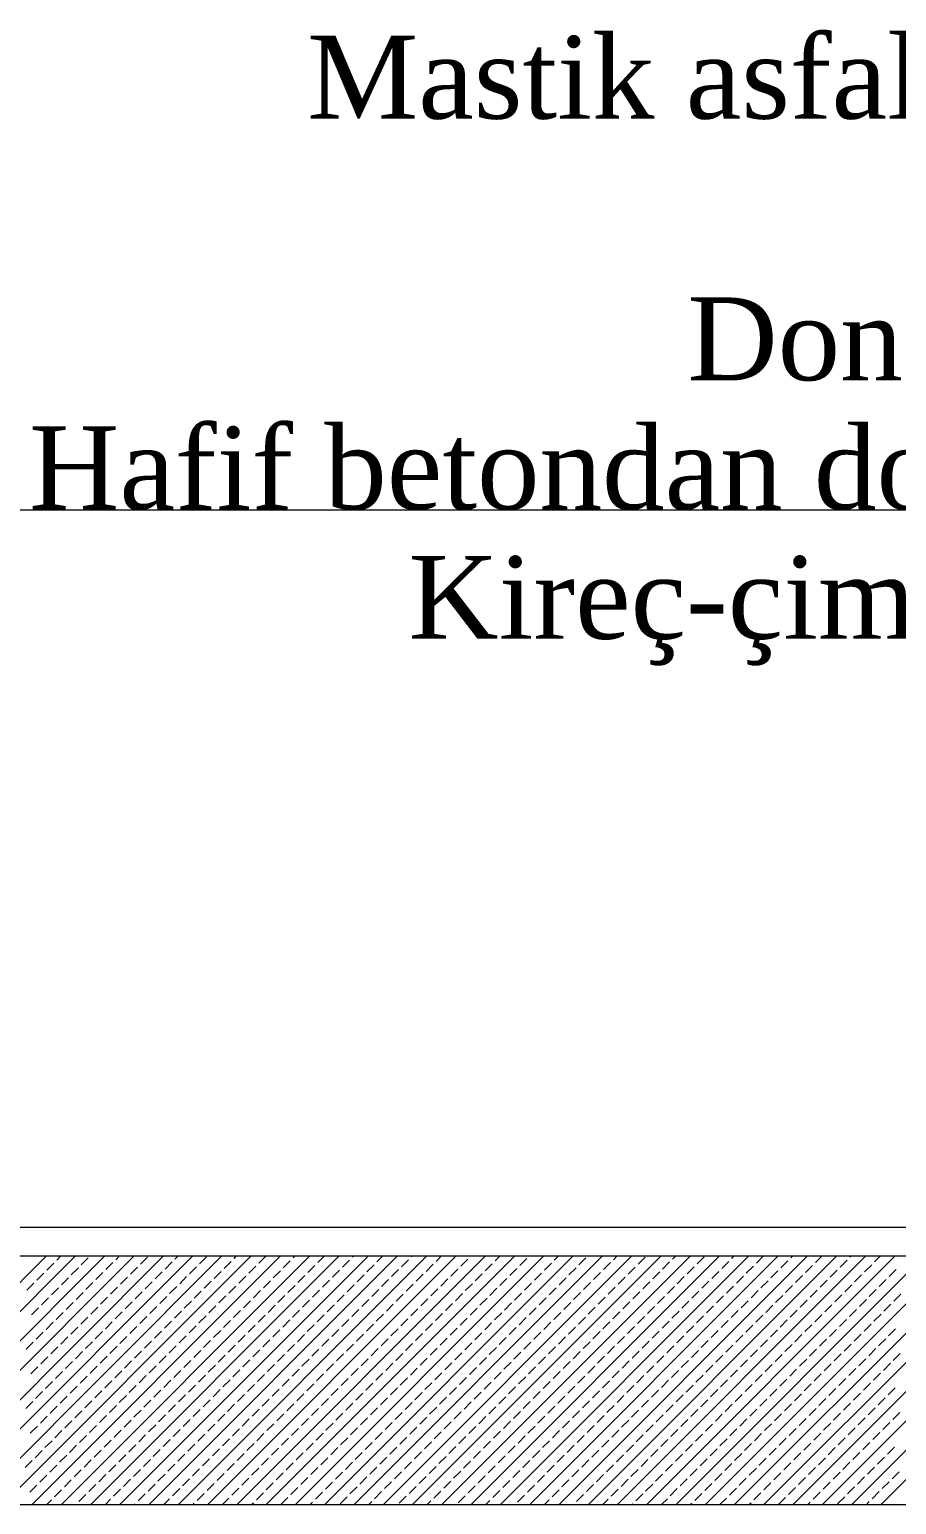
# Model space of a CAD drawing. Header units: millimetres. Extents: x -16104 to 67872, y -88009 to 12107.
# Drawn here: x 45083.4 to 45188.2, y 11396.1 to 11574.1 of the extents above; entities that cross this region are included whole.
import ezdxf

# ---------------------------------------------------------------- set-up
doc = ezdxf.new("R2010")
doc.units = ezdxf.units.MM
doc.layers.add('TARAMA', color=8, linetype='Continuous', lineweight=15)
doc.styles.add('ÖLÇÜ', font='times.ttf', dxfattribs={"height": 15})

msp = doc.modelspace()

# ---------------------------------------------------------------- linework, layer by layer
at = {"layer": 'TARAMA'}
for p, q in [((45450.95, 11516.09), (44946.45, 11516.09)), ((44927.62, 11429.57), (45378.43, 11429.57)), ((44927.62, 11429.57), (45326.42, 11429.57)), ((44511.45, 11426.09), (45575.95, 11426.09)), ((45055.48, 11396.09), (45085.48, 11426.09)), ((45059.01, 11396.09), (45089.01, 11426.09)), ((45062.55, 11396.09), (45092.55, 11426.09)), ((45066.08, 11396.09), (45096.08, 11426.09)), ((45069.62, 11396.09), (45099.62, 11426.09)), ((45073.15, 11396.09), (45103.15, 11426.09)), ((45076.69, 11396.09), (45106.69, 11426.09)), ((45080.22, 11396.09), (45110.22, 11426.09)), ((45083.76, 11396.09), (45113.76, 11426.09)), ((45085.52, 11424.37), (45086.37, 11425.22)), ((45086.73, 11425.57), (45087.24, 11426.09)), ((45087.3, 11396.09), (45117.3, 11426.09)), ((45089.7, 11425.01), (45090.54, 11425.86)), ((45090.83, 11396.09), (45120.83, 11426.09)), ((45092.67, 11424.44), (45093.51, 11425.29)), ((45093.87, 11425.64), (45094.31, 11426.09)), ((45094.37, 11396.09), (45124.37, 11426.09)), ((45096.84, 11425.08), (45097.69, 11425.93)), ((45097.9, 11396.09), (45127.9, 11426.09)), ((45099.81, 11424.51), (45100.66, 11425.36)), ((45101.01, 11425.71), (45101.38, 11426.09)), ((45101.44, 11396.09), (45131.44, 11426.09)), ((45103.98, 11425.15), (45104.83, 11426)), ((45104.97, 11396.09), (45134.97, 11426.09)), ((45106.95, 11424.58), (45107.8, 11425.43)), ((45108.15, 11425.78), (45108.45, 11426.09)), ((45108.51, 11396.09), (45138.51, 11426.09)), ((45109.92, 11424.02), (45110.77, 11424.87)), ((45111.12, 11425.22), (45111.97, 11426.07)), ((45112.04, 11396.09), (45142.04, 11426.09)), ((45114.09, 11424.65), (45114.94, 11425.5)), ((45115.29, 11425.86), (45115.53, 11426.09)), ((45115.58, 11396.09), (45145.58, 11426.09)), ((45117.06, 11424.09), (45117.91, 11424.94)), ((45118.26, 11425.29), (45119.06, 11426.09)), ((45119.12, 11396.09), (45149.12, 11426.09)), ((45121.23, 11424.72), (45122.08, 11425.57)), ((45122.44, 11425.93), (45122.6, 11426.09)), ((45122.65, 11396.09), (45152.65, 11426.09)), ((45124.2, 11424.16), (45125.05, 11425.01)), ((45125.4, 11425.36), (45126.13, 11426.09)), ((45126.19, 11396.09), (45156.19, 11426.09)), ((45128.37, 11424.79), (45129.22, 11425.64)), ((45129.58, 11426), (45129.67, 11426.09)), ((45129.72, 11396.09), (45159.72, 11426.09)), ((45131.34, 11424.23), (45132.19, 11425.08)), ((45132.55, 11425.43), (45133.2, 11426.09)), ((45133.26, 11396.09), (45163.26, 11426.09)), ((45135.52, 11424.87), (45136.37, 11425.71)), ((45136.72, 11426.07), (45136.74, 11426.09)), ((45136.79, 11396.09), (45166.79, 11426.09)), ((45138.49, 11424.3), (45139.33, 11425.15)), ((45139.69, 11425.5), (45140.27, 11426.09)), ((45140.33, 11396.09), (45170.33, 11426.09)), ((45142.66, 11424.94), (45143.51, 11425.78)), ((45143.86, 11396.09), (45173.86, 11426.09)), ((45145.63, 11424.37), (45146.48, 11425.22)), ((45146.83, 11425.57), (45147.35, 11426.09)), ((45147.4, 11396.09), (45177.4, 11426.09)), ((45149.8, 11425.01), (45150.65, 11425.86)), ((45150.94, 11396.09), (45180.94, 11426.09)), ((45152.77, 11424.44), (45153.62, 11425.29)), ((45153.97, 11425.64), (45154.42, 11426.09)), ((45154.47, 11396.09), (45184.47, 11426.09)), ((45156.94, 11425.08), (45157.79, 11425.93)), ((45158.01, 11396.09), (45188.01, 11426.09)), ((45159.91, 11424.51), (45160.76, 11425.36)), ((45161.11, 11425.71), (45161.49, 11426.09)), ((45161.54, 11396.09), (45191.54, 11426.09)), ((45164.08, 11425.15), (45164.93, 11426)), ((45165.08, 11396.09), (45195.08, 11426.09)), ((45167.05, 11424.58), (45167.9, 11425.43)), ((45168.26, 11425.78), (45168.56, 11426.09)), ((45168.61, 11396.09), (45198.61, 11426.09)), ((45170.02, 11424.02), (45170.87, 11424.87)), ((45171.23, 11425.22), (45172.07, 11426.07)), ((45172.15, 11396.09), (45202.15, 11426.09)), ((45174.2, 11424.65), (45175.04, 11425.5)), ((45175.4, 11425.86), (45175.63, 11426.09)), ((45175.68, 11396.09), (45205.68, 11426.09)), ((45177.17, 11424.09), (45178.01, 11424.94)), ((45178.37, 11425.29), (45179.17, 11426.09)), ((45179.22, 11396.09), (45209.22, 11426.09)), ((45181.34, 11424.72), (45182.19, 11425.57)), ((45182.54, 11425.93), (45182.7, 11426.09)), ((45182.76, 11396.09), (45212.76, 11426.09)), ((45184.31, 11424.16), (45185.16, 11425.01)), ((45185.51, 11425.36), (45186.24, 11426.09)), ((45186.29, 11396.09), (45216.29, 11426.09)), ((45084.32, 11423.17), (45085.17, 11424.02)), ((45087.29, 11422.6), (45088.14, 11423.45)), ((45088.49, 11423.8), (45089.34, 11424.65)), ((45091.46, 11423.24), (45092.31, 11424.09)), ((45094.43, 11422.67), (45095.28, 11423.52)), ((45095.64, 11423.88), (45096.48, 11424.72)), ((45098.61, 11423.31), (45099.45, 11424.16)), ((45101.58, 11422.74), (45102.42, 11423.59)), ((45102.78, 11423.95), (45103.63, 11424.79)), ((45105.75, 11423.38), (45106.6, 11424.23)), ((45108.72, 11422.81), (45109.57, 11423.66)), ((45111.69, 11422.25), (45112.54, 11423.1)), ((45112.89, 11423.45), (45113.74, 11424.3)), ((45115.86, 11422.89), (45116.71, 11423.73)), ((45118.83, 11422.32), (45119.68, 11423.17)), ((45120.03, 11423.52), (45120.88, 11424.37)), ((45123, 11422.96), (45123.85, 11423.8)), ((45125.97, 11422.39), (45126.82, 11423.24)), ((45127.17, 11423.59), (45128.02, 11424.44)), ((45130.14, 11423.03), (45130.99, 11423.88)), ((45133.11, 11422.46), (45133.96, 11423.31)), ((45134.31, 11423.66), (45135.16, 11424.51)), ((45137.28, 11423.1), (45138.13, 11423.95)), ((45140.25, 11422.53), (45141.1, 11423.38)), ((45141.46, 11423.73), (45142.3, 11424.58)), ((45144.43, 11423.17), (45145.27, 11424.02)), ((45147.4, 11422.6), (45148.24, 11423.45)), ((45148.6, 11423.8), (45149.45, 11424.65)), ((45151.57, 11423.24), (45152.42, 11424.09)), ((45154.54, 11422.67), (45155.39, 11423.52)), ((45155.74, 11423.88), (45156.59, 11424.72)), ((45158.71, 11423.31), (45159.56, 11424.16)), ((45161.68, 11422.74), (45162.53, 11423.59)), ((45162.88, 11423.95), (45163.73, 11424.79)), ((45165.85, 11423.38), (45166.7, 11424.23)), ((45168.82, 11422.81), (45169.67, 11423.66)), ((45171.79, 11422.25), (45172.64, 11423.1)), ((45172.99, 11423.45), (45173.84, 11424.3)), ((45175.96, 11422.89), (45176.81, 11423.73)), ((45178.93, 11422.32), (45179.78, 11423.17)), ((45180.14, 11423.52), (45180.98, 11424.37)), ((45183.1, 11422.96), (45183.95, 11423.8)), ((45186.07, 11422.39), (45186.92, 11423.24)), ((45187.28, 11423.59), (45188.13, 11424.44)), ((45083.12, 11421.97), (45083.97, 11422.81)), ((45086.09, 11421.4), (45086.94, 11422.25)), ((45089.06, 11420.83), (45089.91, 11421.68)), ((45090.26, 11422.04), (45091.11, 11422.89)), ((45093.23, 11421.47), (45094.08, 11422.32)), ((45096.2, 11420.91), (45097.05, 11421.75)), ((45097.4, 11422.11), (45098.25, 11422.96)), ((45100.37, 11421.54), (45101.22, 11422.39)), ((45103.34, 11420.98), (45104.19, 11421.82)), ((45104.55, 11422.18), (45105.39, 11423.03)), ((45106.31, 11420.41), (45107.16, 11421.26)), ((45107.52, 11421.61), (45108.36, 11422.46)), ((45110.48, 11421.05), (45111.33, 11421.9)), ((45113.45, 11420.48), (45114.3, 11421.33)), ((45114.66, 11421.68), (45115.51, 11422.53)), ((45117.63, 11421.12), (45118.48, 11421.97)), ((45120.6, 11420.55), (45121.45, 11421.4)), ((45121.8, 11421.75), (45122.65, 11422.6)), ((45124.77, 11421.19), (45125.62, 11422.04)), ((45127.74, 11420.62), (45128.59, 11421.47)), ((45128.94, 11421.82), (45129.79, 11422.67)), ((45131.91, 11421.26), (45132.76, 11422.11)), ((45134.88, 11420.69), (45135.73, 11421.54)), ((45136.08, 11421.9), (45136.93, 11422.74)), ((45139.05, 11421.33), (45139.9, 11422.18)), ((45142.02, 11420.76), (45142.87, 11421.61)), ((45143.22, 11421.97), (45144.07, 11422.81)), ((45146.19, 11421.4), (45147.04, 11422.25)), ((45149.16, 11420.83), (45150.01, 11421.68)), ((45150.37, 11422.04), (45151.21, 11422.89)), ((45153.34, 11421.47), (45154.18, 11422.32)), ((45156.31, 11420.91), (45157.15, 11421.75)), ((45157.51, 11422.11), (45158.36, 11422.96)), ((45160.48, 11421.54), (45161.33, 11422.39)), ((45163.45, 11420.98), (45164.3, 11421.82)), ((45164.65, 11422.18), (45165.5, 11423.03)), ((45166.42, 11420.41), (45167.27, 11421.26)), ((45167.62, 11421.61), (45168.47, 11422.46)), ((45170.59, 11421.05), (45171.44, 11421.9)), ((45173.56, 11420.48), (45174.41, 11421.33)), ((45174.76, 11421.68), (45175.61, 11422.53)), ((45177.73, 11421.12), (45178.58, 11421.97)), ((45180.7, 11420.55), (45181.55, 11421.4)), ((45181.9, 11421.75), (45182.75, 11422.6)), ((45184.87, 11421.19), (45185.72, 11422.04)), ((45187.84, 11420.62), (45188.69, 11421.47)), ((45083.69, 11419), (45084.53, 11419.84)), ((45084.89, 11420.2), (45085.74, 11421.05)), ((45087.86, 11419.63), (45088.71, 11420.48)), ((45090.83, 11419.07), (45091.68, 11419.92)), ((45092.03, 11420.27), (45092.88, 11421.12)), ((45095, 11419.7), (45095.85, 11420.55)), ((45097.97, 11419.14), (45098.82, 11419.99)), ((45099.17, 11420.34), (45100.02, 11421.19)), ((45102.14, 11419.77), (45102.99, 11420.62)), ((45105.11, 11419.21), (45105.96, 11420.06)), ((45108.08, 11418.64), (45108.93, 11419.49)), ((45109.28, 11419.84), (45110.13, 11420.69)), ((45112.25, 11419.28), (45113.1, 11420.13)), ((45115.22, 11418.71), (45116.07, 11419.56)), ((45116.42, 11419.92), (45117.27, 11420.76)), ((45119.39, 11419.35), (45120.24, 11420.2)), ((45122.36, 11418.78), (45123.21, 11419.63)), ((45123.57, 11419.99), (45124.41, 11420.83)), ((45126.54, 11419.42), (45127.38, 11420.27)), ((45129.51, 11418.85), (45130.35, 11419.7)), ((45130.71, 11420.06), (45131.56, 11420.91)), ((45133.68, 11419.49), (45134.53, 11420.34)), ((45136.65, 11418.93), (45137.5, 11419.77)), ((45137.85, 11420.13), (45138.7, 11420.98)), ((45140.82, 11419.56), (45141.67, 11420.41)), ((45143.79, 11419), (45144.64, 11419.84)), ((45144.99, 11420.2), (45145.84, 11421.05)), ((45147.96, 11419.63), (45148.81, 11420.48)), ((45150.93, 11419.07), (45151.78, 11419.92)), ((45152.13, 11420.27), (45152.98, 11421.12)), ((45155.1, 11419.7), (45155.95, 11420.55)), ((45158.07, 11419.14), (45158.92, 11419.99)), ((45159.28, 11420.34), (45160.12, 11421.19)), ((45162.25, 11419.77), (45163.09, 11420.62)), ((45165.22, 11419.21), (45166.06, 11420.06)), ((45168.18, 11418.64), (45169.03, 11419.49)), ((45169.39, 11419.84), (45170.24, 11420.69)), ((45172.36, 11419.28), (45173.21, 11420.13)), ((45175.33, 11418.71), (45176.18, 11419.56)), ((45176.53, 11419.92), (45177.38, 11420.76)), ((45179.5, 11419.35), (45180.35, 11420.2)), ((45182.47, 11418.78), (45183.32, 11419.63)), ((45183.67, 11419.99), (45184.52, 11420.83)), ((45186.64, 11419.42), (45187.49, 11420.27)), ((45085.45, 11417.23), (45086.3, 11418.08)), ((45086.66, 11418.43), (45087.5, 11419.28)), ((45089.63, 11417.87), (45090.47, 11418.71)), ((45092.6, 11417.3), (45093.44, 11418.15)), ((45093.8, 11418.5), (45094.65, 11419.35)), ((45096.77, 11417.94), (45097.62, 11418.78)), ((45099.74, 11417.37), (45100.59, 11418.22)), ((45100.94, 11418.57), (45101.79, 11419.42)), ((45103.91, 11418.01), (45104.76, 11418.85)), ((45106.88, 11417.44), (45107.73, 11418.29)), ((45109.85, 11416.88), (45110.7, 11417.72)), ((45111.05, 11418.08), (45111.9, 11418.93)), ((45114.02, 11417.51), (45114.87, 11418.36)), ((45116.99, 11416.95), (45117.84, 11417.79)), ((45118.19, 11418.15), (45119.04, 11419)), ((45121.16, 11417.58), (45122.01, 11418.43)), ((45124.13, 11417.02), (45124.98, 11417.87)), ((45125.33, 11418.22), (45126.18, 11419.07)), ((45128.3, 11417.65), (45129.15, 11418.5)), ((45131.27, 11417.09), (45132.12, 11417.94)), ((45132.48, 11418.29), (45133.32, 11419.14)), ((45135.45, 11417.72), (45136.29, 11418.57)), ((45138.42, 11417.16), (45139.26, 11418.01)), ((45139.62, 11418.36), (45140.47, 11419.21)), ((45142.59, 11417.79), (45143.44, 11418.64)), ((45145.56, 11417.23), (45146.41, 11418.08)), ((45146.76, 11418.43), (45147.61, 11419.28)), ((45149.73, 11417.87), (45150.58, 11418.71)), ((45152.7, 11417.3), (45153.55, 11418.15)), ((45153.9, 11418.5), (45154.75, 11419.35)), ((45156.87, 11417.94), (45157.72, 11418.78)), ((45159.84, 11417.37), (45160.69, 11418.22)), ((45161.04, 11418.57), (45161.89, 11419.42)), ((45164.01, 11418.01), (45164.86, 11418.85)), ((45166.98, 11417.44), (45167.83, 11418.29)), ((45169.95, 11416.88), (45170.8, 11417.72)), ((45171.15, 11418.08), (45172, 11418.93)), ((45174.12, 11417.51), (45174.97, 11418.36)), ((45177.09, 11416.95), (45177.94, 11417.79)), ((45178.3, 11418.15), (45179.15, 11419)), ((45181.27, 11417.58), (45182.11, 11418.43)), ((45184.24, 11417.02), (45185.08, 11417.87)), ((45185.44, 11418.22), (45186.29, 11419.07)), ((45084.25, 11416.03), (45085.1, 11416.88)), ((45087.22, 11415.46), (45088.07, 11416.31)), ((45088.42, 11416.66), (45089.27, 11417.51)), ((45091.39, 11416.1), (45092.24, 11416.95)), ((45094.36, 11415.53), (45095.21, 11416.38)), ((45095.57, 11416.73), (45096.41, 11417.58)), ((45098.53, 11416.17), (45099.38, 11417.02)), ((45101.5, 11415.6), (45102.35, 11416.45)), ((45102.71, 11416.8), (45103.56, 11417.65)), ((45105.68, 11416.24), (45106.53, 11417.09)), ((45108.65, 11415.67), (45109.5, 11416.52)), ((45111.62, 11415.11), (45112.46, 11415.96)), ((45112.82, 11416.31), (45113.67, 11417.16)), ((45115.79, 11415.74), (45116.64, 11416.59)), ((45118.76, 11415.18), (45119.61, 11416.03)), ((45119.96, 11416.38), (45120.81, 11417.23)), ((45122.93, 11415.81), (45123.78, 11416.66)), ((45125.9, 11415.25), (45126.75, 11416.1)), ((45127.1, 11416.45), (45127.95, 11417.3)), ((45130.07, 11415.89), (45130.92, 11416.73)), ((45133.04, 11415.32), (45133.89, 11416.17)), ((45134.24, 11416.52), (45135.09, 11417.37)), ((45137.21, 11415.96), (45138.06, 11416.8)), ((45140.18, 11415.39), (45141.03, 11416.24)), ((45141.39, 11416.59), (45142.23, 11417.44)), ((45144.36, 11416.03), (45145.2, 11416.88)), ((45147.33, 11415.46), (45148.17, 11416.31)), ((45148.53, 11416.66), (45149.38, 11417.51)), ((45151.5, 11416.1), (45152.35, 11416.95)), ((45154.47, 11415.53), (45155.32, 11416.38)), ((45155.67, 11416.73), (45156.52, 11417.58)), ((45158.64, 11416.17), (45159.49, 11417.02)), ((45161.61, 11415.6), (45162.46, 11416.45)), ((45162.81, 11416.8), (45163.66, 11417.65)), ((45165.78, 11416.24), (45166.63, 11417.09)), ((45168.75, 11415.67), (45169.6, 11416.52)), ((45171.72, 11415.11), (45172.57, 11415.96)), ((45172.92, 11416.31), (45173.77, 11417.16)), ((45175.89, 11415.74), (45176.74, 11416.59)), ((45178.86, 11415.18), (45179.71, 11416.03)), ((45180.06, 11416.38), (45180.91, 11417.23)), ((45183.03, 11415.81), (45183.88, 11416.66)), ((45186, 11415.25), (45186.85, 11416.1)), ((45187.21, 11416.45), (45188.05, 11417.3)), ((45083.05, 11414.82), (45083.9, 11415.67)), ((45086.02, 11414.26), (45086.87, 11415.11)), ((45088.99, 11413.69), (45089.84, 11414.54)), ((45090.19, 11414.9), (45091.04, 11415.74)), ((45093.16, 11414.33), (45094.01, 11415.18)), ((45096.13, 11413.76), (45096.98, 11414.61)), ((45097.33, 11414.97), (45098.18, 11415.81)), ((45100.3, 11414.4), (45101.15, 11415.25)), ((45103.27, 11413.83), (45104.12, 11414.68)), ((45104.47, 11415.04), (45105.32, 11415.89)), ((45107.44, 11414.47), (45108.29, 11415.32)), ((45110.41, 11413.91), (45111.26, 11414.75)), ((45113.38, 11413.34), (45114.23, 11414.19)), ((45114.59, 11414.54), (45115.43, 11415.39)), ((45117.56, 11413.98), (45118.4, 11414.82)), ((45120.53, 11413.41), (45121.37, 11414.26)), ((45121.73, 11414.61), (45122.58, 11415.46)), ((45124.7, 11414.05), (45125.55, 11414.9)), ((45127.67, 11413.48), (45128.52, 11414.33)), ((45128.87, 11414.68), (45129.72, 11415.53)), ((45131.84, 11414.12), (45132.69, 11414.97)), ((45134.81, 11413.55), (45135.66, 11414.4)), ((45136.01, 11414.75), (45136.86, 11415.6)), ((45138.98, 11414.19), (45139.83, 11415.04)), ((45141.95, 11413.62), (45142.8, 11414.47)), ((45143.15, 11414.82), (45144, 11415.67)), ((45146.12, 11414.26), (45146.97, 11415.11)), ((45149.09, 11413.69), (45149.94, 11414.54)), ((45150.3, 11414.9), (45151.14, 11415.74)), ((45153.26, 11414.33), (45154.11, 11415.18)), ((45156.23, 11413.76), (45157.08, 11414.61)), ((45157.44, 11414.97), (45158.29, 11415.81)), ((45160.41, 11414.4), (45161.26, 11415.25)), ((45163.38, 11413.83), (45164.23, 11414.68)), ((45164.58, 11415.04), (45165.43, 11415.89)), ((45167.55, 11414.47), (45168.4, 11415.32)), ((45170.52, 11413.91), (45171.37, 11414.75)), ((45173.49, 11413.34), (45174.34, 11414.19)), ((45174.69, 11414.54), (45175.54, 11415.39)), ((45177.66, 11413.98), (45178.51, 11414.82)), ((45180.63, 11413.41), (45181.48, 11414.26)), ((45181.83, 11414.61), (45182.68, 11415.46)), ((45184.8, 11414.05), (45185.65, 11414.9)), ((45187.77, 11413.48), (45188.62, 11414.33)), ((45083.61, 11411.85), (45084.46, 11412.7)), ((45084.82, 11413.06), (45085.67, 11413.91)), ((45087.79, 11412.49), (45088.64, 11413.34)), ((45090.76, 11411.93), (45091.61, 11412.77)), ((45091.96, 11413.13), (45092.81, 11413.98)), ((45094.93, 11412.56), (45095.78, 11413.41)), ((45097.9, 11412), (45098.75, 11412.84)), ((45099.1, 11413.2), (45099.95, 11414.05)), ((45102.07, 11412.63), (45102.92, 11413.48)), ((45105.04, 11412.07), (45105.89, 11412.92)), ((45106.24, 11413.27), (45107.09, 11414.12)), ((45109.21, 11412.7), (45110.06, 11413.55)), ((45112.18, 11412.14), (45113.03, 11412.99)), ((45115.15, 11411.57), (45116, 11412.42)), ((45116.35, 11412.77), (45117.2, 11413.62)), ((45119.32, 11412.21), (45120.17, 11413.06)), ((45122.29, 11411.64), (45123.14, 11412.49)), ((45123.5, 11412.84), (45124.34, 11413.69)), ((45126.47, 11412.28), (45127.31, 11413.13)), ((45129.44, 11411.71), (45130.28, 11412.56)), ((45130.64, 11412.92), (45131.49, 11413.76)), ((45133.61, 11412.35), (45134.46, 11413.2)), ((45136.58, 11411.78), (45137.43, 11412.63)), ((45137.78, 11412.99), (45138.63, 11413.83)), ((45140.75, 11412.42), (45141.6, 11413.27)), ((45143.72, 11411.85), (45144.57, 11412.7)), ((45144.92, 11413.06), (45145.77, 11413.91)), ((45147.89, 11412.49), (45148.74, 11413.34)), ((45150.86, 11411.93), (45151.71, 11412.77)), ((45152.06, 11413.13), (45152.91, 11413.98)), ((45155.03, 11412.56), (45155.88, 11413.41)), ((45158, 11412), (45158.85, 11412.84)), ((45159.2, 11413.2), (45160.05, 11414.05)), ((45162.17, 11412.63), (45163.02, 11413.48)), ((45165.14, 11412.07), (45165.99, 11412.92)), ((45166.35, 11413.27), (45167.19, 11414.12)), ((45169.32, 11412.7), (45170.16, 11413.55)), ((45172.29, 11412.14), (45173.13, 11412.99)), ((45175.26, 11411.57), (45176.1, 11412.42)), ((45176.46, 11412.77), (45177.31, 11413.62)), ((45179.43, 11412.21), (45180.28, 11413.06)), ((45182.4, 11411.64), (45183.25, 11412.49)), ((45183.6, 11412.84), (45184.45, 11413.69)), ((45186.57, 11412.28), (45187.42, 11413.13)), ((45085.38, 11410.09), (45086.23, 11410.94)), ((45086.58, 11411.29), (45087.43, 11412.14)), ((45089.55, 11410.72), (45090.4, 11411.57)), ((45092.52, 11410.16), (45093.37, 11411.01)), ((45093.73, 11411.36), (45094.58, 11412.21)), ((45096.7, 11410.79), (45097.54, 11411.64)), ((45099.67, 11410.23), (45100.51, 11411.08)), ((45100.87, 11411.43), (45101.72, 11412.28)), ((45103.84, 11410.86), (45104.69, 11411.71)), ((45106.81, 11410.3), (45107.66, 11411.15)), ((45108.01, 11411.5), (45108.86, 11412.35)), ((45109.78, 11409.73), (45110.63, 11410.58)), ((45110.98, 11410.94), (45111.83, 11411.78)), ((45113.95, 11410.37), (45114.8, 11411.22)), ((45116.92, 11409.8), (45117.77, 11410.65)), ((45118.12, 11411.01), (45118.97, 11411.85)), ((45121.09, 11410.44), (45121.94, 11411.29)), ((45124.06, 11409.87), (45124.91, 11410.72)), ((45125.26, 11411.08), (45126.11, 11411.93)), ((45128.23, 11410.51), (45129.08, 11411.36)), ((45131.2, 11409.95), (45132.05, 11410.79)), ((45132.41, 11411.15), (45133.25, 11412)), ((45135.38, 11410.58), (45136.22, 11411.43)), ((45138.34, 11410.02), (45139.19, 11410.86)), ((45139.55, 11411.22), (45140.4, 11412.07)), ((45142.52, 11410.65), (45143.37, 11411.5)), ((45145.49, 11410.09), (45146.34, 11410.94)), ((45146.69, 11411.29), (45147.54, 11412.14)), ((45149.66, 11410.72), (45150.51, 11411.57)), ((45152.63, 11410.16), (45153.48, 11411.01)), ((45153.83, 11411.36), (45154.68, 11412.21)), ((45156.8, 11410.79), (45157.65, 11411.64)), ((45159.77, 11410.23), (45160.62, 11411.08)), ((45160.97, 11411.43), (45161.82, 11412.28)), ((45163.94, 11410.86), (45164.79, 11411.71)), ((45166.91, 11410.3), (45167.76, 11411.15)), ((45168.11, 11411.5), (45168.96, 11412.35)), ((45169.88, 11409.73), (45170.73, 11410.58)), ((45171.08, 11410.94), (45171.93, 11411.78)), ((45174.05, 11410.37), (45174.9, 11411.22)), ((45177.02, 11409.8), (45177.87, 11410.65)), ((45178.23, 11411.01), (45179.07, 11411.85)), ((45181.2, 11410.44), (45182.04, 11411.29)), ((45184.17, 11409.87), (45185.01, 11410.72)), ((45185.37, 11411.08), (45186.22, 11411.93)), ((45084.18, 11408.88), (45085.03, 11409.73)), ((45087.15, 11408.32), (45088, 11409.17)), ((45088.35, 11409.52), (45089.2, 11410.37)), ((45091.32, 11408.96), (45092.17, 11409.8)), ((45094.29, 11408.39), (45095.14, 11409.24)), ((45095.49, 11409.59), (45096.34, 11410.44)), ((45098.46, 11409.03), (45099.31, 11409.87)), ((45101.43, 11408.46), (45102.28, 11409.31)), ((45102.64, 11409.66), (45103.48, 11410.51)), ((45105.61, 11409.1), (45106.45, 11409.95)), ((45108.58, 11408.53), (45109.42, 11409.38)), ((45111.55, 11407.97), (45112.39, 11408.81)), ((45112.75, 11409.17), (45113.6, 11410.02)), ((45115.72, 11408.6), (45116.57, 11409.45)), ((45118.69, 11408.04), (45119.54, 11408.88)), ((45119.89, 11409.24), (45120.74, 11410.09)), ((45122.86, 11408.67), (45123.71, 11409.52)), ((45125.83, 11408.11), (45126.68, 11408.96)), ((45127.03, 11409.31), (45127.88, 11410.16)), ((45130, 11408.74), (45130.85, 11409.59)), ((45132.97, 11408.18), (45133.82, 11409.03)), ((45134.17, 11409.38), (45135.02, 11410.23)), ((45137.14, 11408.81), (45137.99, 11409.66)), ((45140.11, 11408.25), (45140.96, 11409.1)), ((45141.31, 11409.45), (45142.16, 11410.3)), ((45144.28, 11408.88), (45145.13, 11409.73)), ((45147.25, 11408.32), (45148.1, 11409.17)), ((45148.46, 11409.52), (45149.31, 11410.37)), ((45151.43, 11408.96), (45152.28, 11409.8)), ((45154.4, 11408.39), (45155.24, 11409.24)), ((45155.6, 11409.59), (45156.45, 11410.44)), ((45158.57, 11409.03), (45159.42, 11409.87)), ((45161.54, 11408.46), (45162.39, 11409.31)), ((45162.74, 11409.66), (45163.59, 11410.51)), ((45165.71, 11409.1), (45166.56, 11409.95)), ((45168.68, 11408.53), (45169.53, 11409.38)), ((45171.65, 11407.97), (45172.5, 11408.81)), ((45172.85, 11409.17), (45173.7, 11410.02)), ((45175.82, 11408.6), (45176.67, 11409.45)), ((45178.79, 11408.04), (45179.64, 11408.88)), ((45179.99, 11409.24), (45180.84, 11410.09)), ((45182.96, 11408.67), (45183.81, 11409.52)), ((45185.93, 11408.11), (45186.78, 11408.96)), ((45187.14, 11409.31), (45187.98, 11410.16)), ((45082.98, 11407.68), (45083.83, 11408.53)), ((45085.95, 11407.12), (45086.8, 11407.97)), ((45088.92, 11406.55), (45089.77, 11407.4)), ((45090.12, 11407.75), (45090.97, 11408.6)), ((45093.09, 11407.19), (45093.94, 11408.04)), ((45096.06, 11406.62), (45096.91, 11407.47)), ((45097.26, 11407.82), (45098.11, 11408.67)), ((45100.23, 11407.26), (45101.08, 11408.11)), ((45103.2, 11406.69), (45104.05, 11407.54)), ((45104.4, 11407.89), (45105.25, 11408.74)), ((45107.37, 11407.33), (45108.22, 11408.18)), ((45110.34, 11406.76), (45111.19, 11407.61)), ((45113.31, 11406.2), (45114.16, 11407.05)), ((45114.52, 11407.4), (45115.36, 11408.25)), ((45117.49, 11406.83), (45118.33, 11407.68)), ((45120.46, 11406.27), (45121.3, 11407.12)), ((45121.66, 11407.47), (45122.51, 11408.32)), ((45124.63, 11406.9), (45125.48, 11407.75)), ((45127.6, 11406.34), (45128.45, 11407.19)), ((45128.8, 11407.54), (45129.65, 11408.39)), ((45131.77, 11406.98), (45132.62, 11407.82)), ((45134.74, 11406.41), (45135.59, 11407.26)), ((45135.94, 11407.61), (45136.79, 11408.46)), ((45138.91, 11407.05), (45139.76, 11407.89)), ((45141.88, 11406.48), (45142.73, 11407.33)), ((45143.08, 11407.68), (45143.93, 11408.53)), ((45146.05, 11407.12), (45146.9, 11407.97)), ((45149.02, 11406.55), (45149.87, 11407.4)), ((45150.22, 11407.75), (45151.07, 11408.6)), ((45153.19, 11407.19), (45154.04, 11408.04)), ((45156.16, 11406.62), (45157.01, 11407.47)), ((45157.37, 11407.82), (45158.21, 11408.67)), ((45160.34, 11407.26), (45161.18, 11408.11)), ((45163.31, 11406.69), (45164.15, 11407.54)), ((45164.51, 11407.89), (45165.36, 11408.74)), ((45167.48, 11407.33), (45168.33, 11408.18)), ((45170.45, 11406.76), (45171.3, 11407.61)), ((45173.42, 11406.2), (45174.27, 11407.05)), ((45174.62, 11407.4), (45175.47, 11408.25)), ((45177.59, 11406.83), (45178.44, 11407.68)), ((45180.56, 11406.27), (45181.41, 11407.12)), ((45181.76, 11407.47), (45182.61, 11408.32)), ((45184.73, 11406.9), (45185.58, 11407.75)), ((45187.7, 11406.34), (45188.55, 11407.19)), ((45083.54, 11404.71), (45084.39, 11405.56)), ((45084.75, 11405.91), (45085.59, 11406.76)), ((45087.72, 11405.35), (45088.56, 11406.2)), ((45090.69, 11404.78), (45091.53, 11405.63)), ((45091.89, 11405.99), (45092.74, 11406.83)), ((45094.86, 11405.42), (45095.71, 11406.27)), ((45097.83, 11404.85), (45098.68, 11405.7)), ((45099.03, 11406.06), (45099.88, 11406.9)), ((45102, 11405.49), (45102.85, 11406.34)), ((45104.97, 11404.92), (45105.82, 11405.77)), ((45106.17, 11406.13), (45107.02, 11406.98)), ((45109.14, 11405.56), (45109.99, 11406.41)), ((45112.11, 11405), (45112.96, 11405.84)), ((45115.08, 11404.43), (45115.93, 11405.28)), ((45116.28, 11405.63), (45117.13, 11406.48)), ((45119.25, 11405.07), (45120.1, 11405.91)), ((45122.22, 11404.5), (45123.07, 11405.35)), ((45123.43, 11405.7), (45124.27, 11406.55)), ((45126.39, 11405.14), (45127.24, 11405.99)), ((45129.36, 11404.57), (45130.21, 11405.42)), ((45130.57, 11405.77), (45131.42, 11406.62)), ((45133.54, 11405.21), (45134.39, 11406.06)), ((45136.51, 11404.64), (45137.36, 11405.49)), ((45137.71, 11405.84), (45138.56, 11406.69)), ((45140.68, 11405.28), (45141.53, 11406.13)), ((45143.65, 11404.71), (45144.5, 11405.56)), ((45144.85, 11405.91), (45145.7, 11406.76)), ((45147.82, 11405.35), (45148.67, 11406.2)), ((45150.79, 11404.78), (45151.64, 11405.63)), ((45151.99, 11405.99), (45152.84, 11406.83)), ((45154.96, 11405.42), (45155.81, 11406.27)), ((45157.93, 11404.85), (45158.78, 11405.7)), ((45159.13, 11406.06), (45159.98, 11406.9)), ((45162.1, 11405.49), (45162.95, 11406.34)), ((45165.07, 11404.92), (45165.92, 11405.77)), ((45166.28, 11406.13), (45167.12, 11406.98)), ((45169.25, 11405.56), (45170.09, 11406.41)), ((45172.22, 11405), (45173.06, 11405.84)), ((45175.19, 11404.43), (45176.03, 11405.28)), ((45176.39, 11405.63), (45177.24, 11406.48)), ((45179.36, 11405.07), (45180.21, 11405.91)), ((45182.33, 11404.5), (45183.18, 11405.35)), ((45183.53, 11405.7), (45184.38, 11406.55)), ((45186.5, 11405.14), (45187.35, 11405.99)), ((45085.31, 11402.95), (45086.16, 11403.79)), ((45086.51, 11404.15), (45087.36, 11405)), ((45089.48, 11403.58), (45090.33, 11404.43)), ((45092.45, 11403.02), (45093.3, 11403.86)), ((45093.66, 11404.22), (45094.5, 11405.07)), ((45096.63, 11403.65), (45097.47, 11404.5)), ((45099.6, 11403.09), (45100.44, 11403.94)), ((45100.8, 11404.29), (45101.65, 11405.14)), ((45103.77, 11403.72), (45104.62, 11404.57)), ((45106.74, 11403.16), (45107.59, 11404.01)), ((45107.94, 11404.36), (45108.79, 11405.21)), ((45110.91, 11403.79), (45111.76, 11404.64)), ((45113.88, 11403.23), (45114.73, 11404.08)), ((45116.85, 11402.66), (45117.7, 11403.51)), ((45118.05, 11403.86), (45118.9, 11404.71)), ((45121.02, 11403.3), (45121.87, 11404.15)), ((45123.99, 11402.73), (45124.84, 11403.58)), ((45125.19, 11403.94), (45126.04, 11404.78)), ((45128.16, 11403.37), (45129.01, 11404.22)), ((45131.13, 11402.8), (45131.98, 11403.65)), ((45132.33, 11404.01), (45133.18, 11404.85)), ((45135.3, 11403.44), (45136.15, 11404.29)), ((45138.27, 11402.87), (45139.12, 11403.72)), ((45139.48, 11404.08), (45140.32, 11404.92)), ((45142.45, 11403.51), (45143.29, 11404.36)), ((45145.42, 11402.95), (45146.26, 11403.79)), ((45146.62, 11404.15), (45147.47, 11405)), ((45149.59, 11403.58), (45150.44, 11404.43)), ((45152.56, 11403.02), (45153.41, 11403.86)), ((45153.76, 11404.22), (45154.61, 11405.07)), ((45156.73, 11403.65), (45157.58, 11404.5)), ((45159.7, 11403.09), (45160.55, 11403.94)), ((45160.9, 11404.29), (45161.75, 11405.14)), ((45163.87, 11403.72), (45164.72, 11404.57)), ((45166.84, 11403.16), (45167.69, 11404.01)), ((45168.04, 11404.36), (45168.89, 11405.21)), ((45171.01, 11403.79), (45171.86, 11404.64)), ((45173.98, 11403.23), (45174.83, 11404.08)), ((45176.95, 11402.66), (45177.8, 11403.51)), ((45178.16, 11403.86), (45179, 11404.71)), ((45181.12, 11403.3), (45181.97, 11404.15)), ((45184.09, 11402.73), (45184.94, 11403.58)), ((45185.3, 11403.94), (45186.15, 11404.78)), ((45084.11, 11401.74), (45084.96, 11402.59)), ((45087.08, 11401.18), (45087.93, 11402.03)), ((45088.28, 11402.38), (45089.13, 11403.23)), ((45091.25, 11401.81), (45092.1, 11402.66)), ((45094.22, 11401.25), (45095.07, 11402.1)), ((45095.42, 11402.45), (45096.27, 11403.3)), ((45098.39, 11401.88), (45099.24, 11402.73)), ((45101.36, 11401.32), (45102.21, 11402.17)), ((45102.57, 11402.52), (45103.41, 11403.37)), ((45105.54, 11401.96), (45106.38, 11402.8)), ((45108.51, 11401.39), (45109.35, 11402.24)), ((45109.71, 11402.59), (45110.56, 11403.44)), ((45111.47, 11400.82), (45112.32, 11401.67)), ((45112.68, 11402.03), (45113.53, 11402.87)), ((45115.65, 11401.46), (45116.5, 11402.31)), ((45118.62, 11400.89), (45119.47, 11401.74)), ((45119.82, 11402.1), (45120.67, 11402.95)), ((45122.79, 11401.53), (45123.64, 11402.38)), ((45125.76, 11400.97), (45126.61, 11401.81)), ((45126.96, 11402.17), (45127.81, 11403.02)), ((45129.93, 11401.6), (45130.78, 11402.45)), ((45132.9, 11401.04), (45133.75, 11401.88)), ((45134.1, 11402.24), (45134.95, 11403.09)), ((45137.07, 11401.67), (45137.92, 11402.52)), ((45140.04, 11401.11), (45140.89, 11401.96)), ((45141.24, 11402.31), (45142.09, 11403.16)), ((45144.21, 11401.74), (45145.06, 11402.59)), ((45147.18, 11401.18), (45148.03, 11402.03)), ((45148.39, 11402.38), (45149.23, 11403.23)), ((45151.36, 11401.81), (45152.2, 11402.66)), ((45154.33, 11401.25), (45155.17, 11402.1)), ((45155.53, 11402.45), (45156.38, 11403.3)), ((45158.5, 11401.88), (45159.35, 11402.73)), ((45161.47, 11401.32), (45162.32, 11402.17)), ((45162.67, 11402.52), (45163.52, 11403.37)), ((45165.64, 11401.96), (45166.49, 11402.8)), ((45168.61, 11401.39), (45169.46, 11402.24)), ((45169.81, 11402.59), (45170.66, 11403.44)), ((45171.58, 11400.82), (45172.43, 11401.67)), ((45172.78, 11402.03), (45173.63, 11402.87)), ((45175.75, 11401.46), (45176.6, 11402.31)), ((45178.72, 11400.89), (45179.57, 11401.74)), ((45179.92, 11402.1), (45180.77, 11402.95)), ((45182.89, 11401.53), (45183.74, 11402.38)), ((45185.86, 11400.97), (45186.71, 11401.81)), ((45187.06, 11402.17), (45187.91, 11403.02)), ((45082.91, 11400.54), (45083.76, 11401.39)), ((45085.88, 11399.98), (45086.73, 11400.82)), ((45088.85, 11399.41), (45089.7, 11400.26)), ((45090.05, 11400.61), (45090.9, 11401.46)), ((45093.02, 11400.05), (45093.87, 11400.89)), ((45095.99, 11399.48), (45096.84, 11400.33)), ((45097.19, 11400.68), (45098.04, 11401.53)), ((45100.16, 11400.12), (45101.01, 11400.97)), ((45103.13, 11399.55), (45103.98, 11400.4)), ((45104.33, 11400.75), (45105.18, 11401.6)), ((45107.3, 11400.19), (45108.15, 11401.04)), ((45110.27, 11399.62), (45111.12, 11400.47)), ((45113.24, 11399.06), (45114.09, 11399.9)), ((45114.44, 11400.26), (45115.29, 11401.11)), ((45117.41, 11399.69), (45118.26, 11400.54)), ((45120.38, 11399.13), (45121.23, 11399.98)), ((45121.59, 11400.33), (45122.44, 11401.18)), ((45124.56, 11399.76), (45125.4, 11400.61)), ((45127.53, 11399.2), (45128.37, 11400.05)), ((45128.73, 11400.4), (45129.58, 11401.25)), ((45131.7, 11399.83), (45132.55, 11400.68)), ((45134.67, 11399.27), (45135.52, 11400.12)), ((45135.87, 11400.47), (45136.72, 11401.32)), ((45138.84, 11399.9), (45139.69, 11400.75)), ((45141.81, 11399.34), (45142.66, 11400.19)), ((45143.01, 11400.54), (45143.86, 11401.39)), ((45145.98, 11399.98), (45146.83, 11400.82)), ((45148.95, 11399.41), (45149.8, 11400.26)), ((45150.15, 11400.61), (45151, 11401.46)), ((45153.12, 11400.05), (45153.97, 11400.89)), ((45156.09, 11399.48), (45156.94, 11400.33)), ((45157.3, 11400.68), (45158.14, 11401.53)), ((45160.27, 11400.12), (45161.11, 11400.97)), ((45163.24, 11399.55), (45164.08, 11400.4)), ((45164.44, 11400.75), (45165.29, 11401.6)), ((45167.41, 11400.19), (45168.26, 11401.04)), ((45170.38, 11399.62), (45171.23, 11400.47)), ((45173.35, 11399.06), (45174.2, 11399.9)), ((45174.55, 11400.26), (45175.4, 11401.11)), ((45177.52, 11399.69), (45178.37, 11400.54)), ((45180.49, 11399.13), (45181.34, 11399.98)), ((45181.69, 11400.33), (45182.54, 11401.18)), ((45184.66, 11399.76), (45185.51, 11400.61)), ((45187.63, 11399.2), (45188.48, 11400.05)), ((45083.47, 11397.57), (45084.32, 11398.42)), ((45084.68, 11398.77), (45085.52, 11399.62)), ((45087.65, 11398.21), (45088.49, 11399.06)), ((45090.62, 11397.64), (45091.46, 11398.49)), ((45091.82, 11398.84), (45092.67, 11399.69)), ((45094.79, 11398.28), (45095.64, 11399.13)), ((45097.76, 11397.71), (45098.61, 11398.56)), ((45098.96, 11398.91), (45099.81, 11399.76)), ((45101.93, 11398.35), (45102.78, 11399.2)), ((45104.9, 11397.78), (45105.75, 11398.63)), ((45106.1, 11398.99), (45106.95, 11399.83)), ((45109.07, 11398.42), (45109.92, 11399.27)), ((45112.04, 11397.85), (45112.89, 11398.7)), ((45115.01, 11397.29), (45115.86, 11398.14)), ((45116.21, 11398.49), (45117.06, 11399.34)), ((45119.18, 11397.92), (45120.03, 11398.77)), ((45122.15, 11397.36), (45123, 11398.21)), ((45123.35, 11398.56), (45124.2, 11399.41)), ((45126.32, 11398), (45127.17, 11398.84)), ((45129.29, 11397.43), (45130.14, 11398.28)), ((45130.5, 11398.63), (45131.34, 11399.48)), ((45133.47, 11398.07), (45134.31, 11398.91)), ((45136.44, 11397.5), (45137.28, 11398.35)), ((45137.64, 11398.7), (45138.49, 11399.55)), ((45140.61, 11398.14), (45141.46, 11398.99)), ((45143.58, 11397.57), (45144.43, 11398.42)), ((45144.78, 11398.77), (45145.63, 11399.62)), ((45147.75, 11398.21), (45148.6, 11399.06)), ((45150.72, 11397.64), (45151.57, 11398.49)), ((45151.92, 11398.84), (45152.77, 11399.69)), ((45154.89, 11398.28), (45155.74, 11399.13)), ((45157.86, 11397.71), (45158.71, 11398.56)), ((45159.06, 11398.91), (45159.91, 11399.76)), ((45162.03, 11398.35), (45162.88, 11399.2)), ((45165, 11397.78), (45165.85, 11398.63)), ((45166.21, 11398.99), (45167.05, 11399.83)), ((45169.17, 11398.42), (45170.02, 11399.27)), ((45172.14, 11397.85), (45172.99, 11398.7)), ((45175.11, 11397.29), (45175.96, 11398.14)), ((45176.32, 11398.49), (45177.17, 11399.34)), ((45179.29, 11397.92), (45180.14, 11398.77)), ((45182.26, 11397.36), (45183.1, 11398.21)), ((45183.46, 11398.56), (45184.31, 11399.41)), ((45186.43, 11398), (45187.28, 11398.84)), ((45085.53, 11396.09), (45086.09, 11396.65)), ((45086.44, 11397.01), (45087.29, 11397.85)), ((45089.41, 11396.44), (45090.26, 11397.29)), ((45092.6, 11396.09), (45093.23, 11396.72)), ((45093.59, 11397.08), (45094.43, 11397.92)), ((45096.55, 11396.51), (45097.4, 11397.36)), ((45099.67, 11396.09), (45100.37, 11396.79)), ((45100.73, 11397.15), (45101.58, 11398)), ((45103.7, 11396.58), (45104.55, 11397.43)), ((45106.74, 11396.09), (45107.52, 11396.86)), ((45107.87, 11397.22), (45108.72, 11398.07)), ((45110.84, 11396.65), (45111.69, 11397.5)), ((45113.81, 11396.09), (45114.66, 11396.93)), ((45117.35, 11396.09), (45117.63, 11396.37)), ((45117.98, 11396.72), (45118.83, 11397.57)), ((45120.95, 11396.16), (45121.8, 11397.01)), ((45124.42, 11396.09), (45124.77, 11396.44)), ((45125.12, 11396.79), (45125.97, 11397.64)), ((45128.09, 11396.23), (45128.94, 11397.08)), ((45131.49, 11396.09), (45131.91, 11396.51)), ((45132.26, 11396.86), (45133.11, 11397.71)), ((45135.23, 11396.3), (45136.08, 11397.15)), ((45138.56, 11396.09), (45139.05, 11396.58)), ((45139.41, 11396.93), (45140.25, 11397.78)), ((45142.38, 11396.37), (45143.22, 11397.22)), ((45145.63, 11396.09), (45146.19, 11396.65)), ((45146.55, 11397.01), (45147.4, 11397.85)), ((45149.52, 11396.44), (45150.37, 11397.29)), ((45152.7, 11396.09), (45153.34, 11396.72)), ((45153.69, 11397.08), (45154.54, 11397.92)), ((45156.66, 11396.51), (45157.51, 11397.36)), ((45159.77, 11396.09), (45160.48, 11396.79)), ((45160.83, 11397.15), (45161.68, 11398)), ((45163.8, 11396.58), (45164.65, 11397.43)), ((45166.84, 11396.09), (45167.62, 11396.86)), ((45167.97, 11397.22), (45168.82, 11398.07)), ((45170.94, 11396.65), (45171.79, 11397.5)), ((45173.91, 11396.09), (45174.76, 11396.93)), ((45177.45, 11396.09), (45177.73, 11396.37)), ((45178.08, 11396.72), (45178.93, 11397.57)), ((45181.05, 11396.16), (45181.9, 11397.01)), ((45184.52, 11396.09), (45184.87, 11396.44)), ((45185.23, 11396.79), (45186.07, 11397.64)), ((44511.45, 11396.09), (45575.95, 11396.09)), ((45096.13, 11396.09), (45096.2, 11396.16)), ((45103.2, 11396.09), (45103.34, 11396.23)), ((45110.27, 11396.09), (45110.48, 11396.3)), ((45156.24, 11396.09), (45156.31, 11396.16)), ((45163.31, 11396.09), (45163.45, 11396.23)), ((45170.38, 11396.09), (45170.59, 11396.3))]:
    msp.add_line(p, q, dxfattribs=at)
at = {"layer": 'TARAMA', "color": 4, "ltscale": 0.02}
for p, q in [((44934.27, 11429.57), (45502.99, 11429.57)), ((44934.27, 11429.57), (45502.99, 11429.57)), ((44981.67, 11429.57), (45326.42, 11429.57))]:
    msp.add_line(p, q, dxfattribs=at)

# ---------------------------------------------------------------- texts
at = {"layer": 'TARAMA', "ltscale": 0.8, "style": 'ÖLÇÜ'}
for s, p in [('Mastik asfalt kaplama(1cm.)', (45116.97, 11563.37)), ('Donatılı beton(7cm.)', (45162.9, 11531.79)), ('Hafif betondan dolu briket(25cm.)', (45083.4, 11516.21)), ('Kireç-çimento harcı(3cm.)', (45129.21, 11500.58))]:
    msp.add_text(s, height=10, dxfattribs=at).set_placement(p)

doc.saveas('drawing.dxf')
